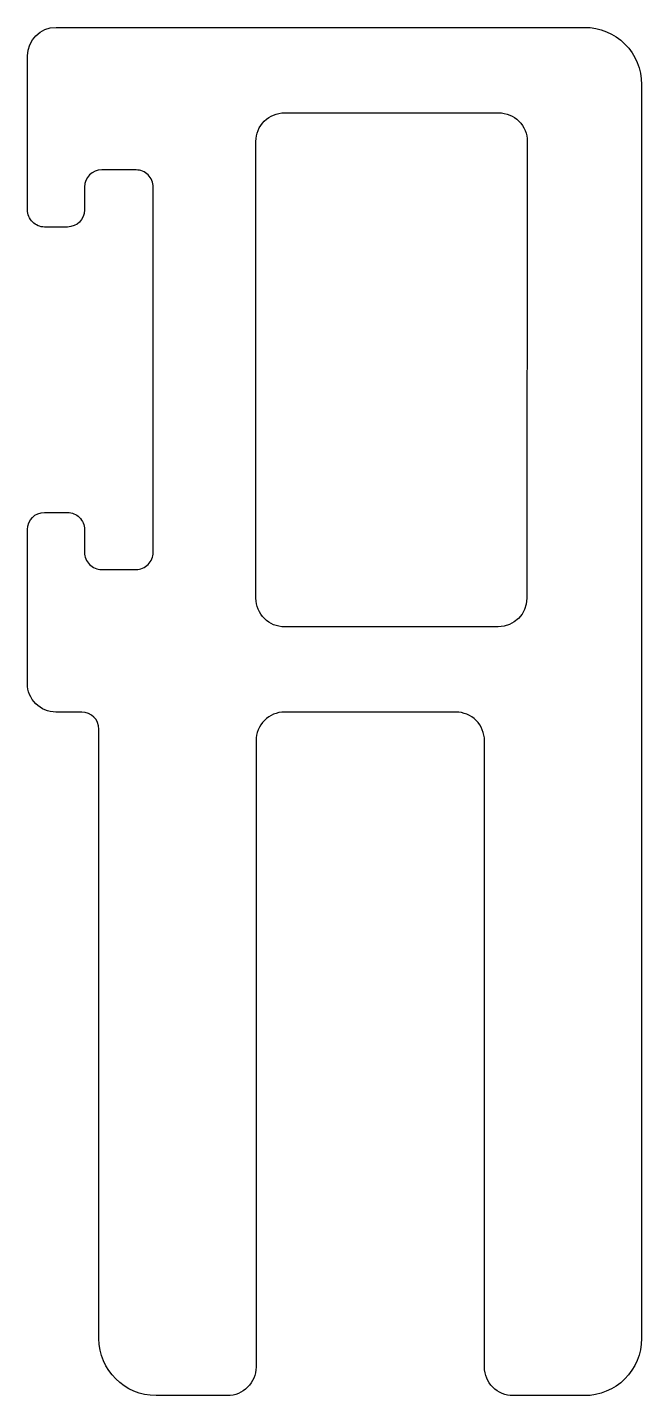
# Model space of a CAD drawing. Extents: x 275.3 to 286, y 288.1 to 312.1.
import ezdxf

# ---------------------------------------------------------------- set-up
doc = ezdxf.new("R2010")
doc.units = 0
doc.layers.get('0').update_dxf_attribs({"linetype": 'CONTINUOUS'})

msp = doc.modelspace()

# ---------------------------------------------------------------- linework, layer by layer
for points in [[(275.562, 303.578), (275.962, 303.578, -0.414214), (276.262, 303.278), (276.262, 302.878, 0.414214), (276.562, 302.578), (277.163, 302.578, 0.414214), (277.463, 302.878), (277.463, 309.278, 0.414214), (277.163, 309.578), (276.563, 309.578, 0.413925), (276.263, 309.278), (276.263, 308.877, -0.413925), (275.963, 308.578), (275.563, 308.578, -0.414264), (275.263, 308.878), (275.263, 311.576, -0.414163), (275.763, 312.076), (285.015, 312.076, -0.414214), (286.014, 311.075), (286.014, 289.104, -0.414214), (285.014, 288.104), (283.764, 288.104, -0.414214), (283.264, 288.604), (283.264, 299.579, 0.414214), (282.764, 300.079), (279.764, 300.079, 0.414214), (279.264, 299.579), (279.264, 288.604, -0.41449), (278.764, 288.104), (278.263, 288.104), (277.514, 288.104, -0.413937), (276.515, 289.104), (276.515, 299.779, 0.413935), (276.215, 300.079), (275.76, 300.08, -0.414226), (275.262, 300.579), (275.262, 303.278, -0.414163)], [(284.006, 302.073, -0.413614), (283.506, 301.573), (279.764, 301.573, -0.414536), (279.263, 302.073), (279.263, 310.078, -0.414214), (279.763, 310.578), (283.513, 310.578, -0.41449), (284.013, 310.077)]]:
    msp.add_lwpolyline(points, format="xyb", close=True)

doc.saveas('drawing.dxf')
